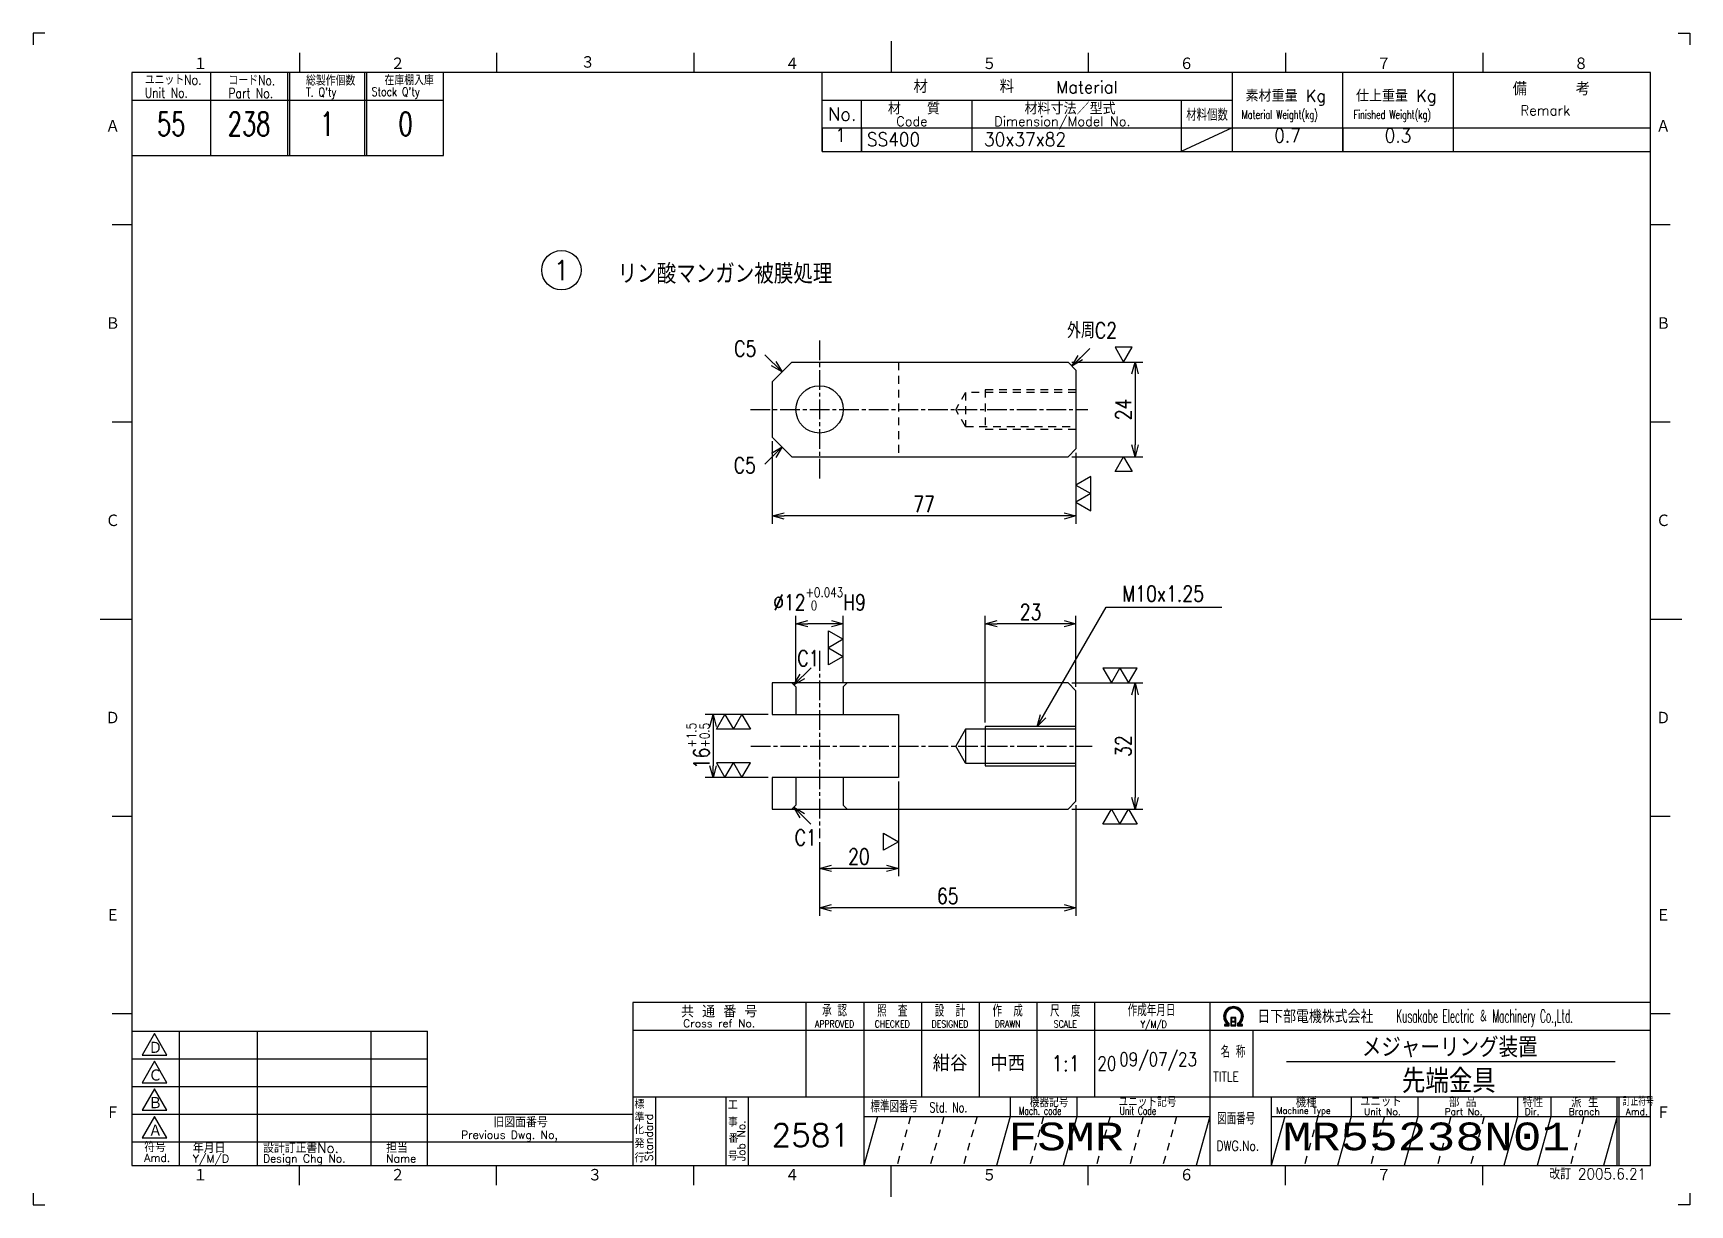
# Model space of a CAD drawing. Extents: x 0 to 420, y 0 to 297.
import ezdxf
from ezdxf.enums import TextEntityAlignment as Align

# ---------------------------------------------------------------- set-up
doc = ezdxf.new("R2010")
doc.units = 0
for name, pattern in [('GEN3A', [3.5, 2, -1.5]), ('GEN7A', [7.5, 5, -0.75, 1, -0.75]), ('HIDDEN2', [3.5, 2, -1.5])]:
    doc.linetypes.add(name, pattern=pattern)
doc.layers.get('0').update_dxf_attribs({"linetype": 'CONTINUOUS'})
doc.layers.get('DEFPOINTS').update_dxf_attribs({"linetype": 'CONTINUOUS'})
for name, color, linetype in [('2', 5, 'CONTINUOUS'), ('4', 3, 'CONTINUOUS'), ('5', 3, 'CONTINUOUS'), ('6', 52, 'CONTINUOUS'), ('7A', 4, 'GEN7A'), ('8', 1, 'CONTINUOUS'), ('9', 3, 'HIDDEN2'), ('RAHM2', 1, 'CONTINUOUS'), ('RAHM3', 52, 'CONTINUOUS')]:
    doc.layers.add(name, color=color, linetype=linetype)
doc.styles.add('DIMENSION', font='monotxt.shx', dxfattribs={"bigfont": 'bigfont.shx'})
doc.styles.get("Standard").update_dxf_attribs({"font": 'romans.shx', "width": 0.8, "bigfont": 'extfont.shx'})
doc.dimstyles.new('GEN-ISO', dxfattribs={"dimtxt": 4, "dimasz": 3, "dimexe": 2, "dimexo": 1, "dimgap": 1, "dimtad": 3, "dimdec": 3, "dimrnd": 0.001, "dimdsep": 46, "dimtxsty": 'Standard', "dimblk": 'OPEN30', "dimcen": 0, "dimclrt": 52, "dimadec": 0, "dimazin": 0, "dimtp": 0.1, "dimtm": 0.1, "dimtfac": 0.6, "dimtdec": 3, "dimtmove": 2, "dimatfit": 3, "dimldrblk": 'OPEN30', "dimfxl": 0, "dimarcsym": 0})

# ---------------------------------------------------------------- blocks, each defined once
blk = doc.blocks.new('1A3ﾌﾞﾋﾝ')
at = {"layer": 'RAHM2', "color": 5, "linetype": 'Continuous'}
for p, q in [((3, 297), (0, 297)), ((0, 297), (0, 294)), ((217.5, 295), (217.5, 287)), ((417, 297), (420, 297)), ((420, 297), (420, 294)), ((67.5, 292), (67.5, 287)), ((117.5, 292), (117.5, 287)), ((167.5, 292), (167.5, 287)), ((267.5, 292), (267.5, 287)), ((317.5, 292), (317.5, 287)), ((367.5, 292), (367.5, 287)), ((410, 287), (25, 287)), ((25, 287), (25, 10)), ((104, 266), (104, 287)), ((410, 10), (410, 287)), ((25, 266), (64.5, 266)), ((64.5, 266), (104, 266)), ((20, 248.5), (25, 248.5)), ((410, 248.5), (415, 248.5)), ((20, 198.5), (25, 198.5)), ((410, 198.5), (415, 198.5)), ((17, 148.5), (25, 148.5)), ((410, 148.5), (418, 148.5)), ((20, 98.5), (25, 98.5)), ((410, 98.5), (415, 98.5)), ((20, 48.5), (25, 48.5)), ((410, 48.5), (415, 48.5)), ((25, 10), (410, 10)), ((67.5, 5), (67.5, 10)), ((117.5, 5), (117.5, 10)), ((217.5, 2), (217.5, 10)), ((267.5, 5), (267.5, 10)), ((317.5, 5), (317.5, 10)), ((367.5, 5), (367.5, 10)), ((0, 3), (0, 0)), ((0, 0), (3, 0)), ((420, 0), (417, 0)), ((420, 3), (420, 0))]:
    blk.add_line(p, q, dxfattribs=at)
at = {"layer": 'RAHM2', "color": 7, "linetype": 'Continuous'}
for p, q in [((45, 287), (45, 266)), ((64.5, 287), (64.5, 266)), ((65, 287), (65, 266)), ((84, 287), (84, 266)), ((84.5, 287), (84.5, 266)), ((200, 267), (200, 287)), ((304, 287), (304, 267)), ((332, 267), (332, 287)), ((360, 287), (360, 267)), ((25, 280), (64.5, 280)), ((64.5, 280), (104, 280)), ((200, 280), (304, 280)), ((210, 267), (210, 280)), ((238, 280), (238, 267)), ((291, 280), (291, 267)), ((200, 273), (410, 273)), ((304, 273), (291, 267)), ((200, 267), (410, 267)), ((195.93, 51.26), (195.93, 27.42)), ((210.55, 51.26), (210.55, 10)), ((225.18, 51.26), (225.18, 27.42)), ((239.8, 51.26), (239.8, 27.42)), ((254.43, 51.26), (254.43, 27.42)), ((269.05, 51.26), (269.05, 27.42)), ((298.3, 51.26), (298.3, 10)), ((25, 44), (100, 44)), ((37, 44), (37, 10)), ((56.8, 44), (56.8, 10)), ((85.6, 44), (85.6, 10)), ((100, 10), (100, 44)), ((152.05, 44.26), (410, 44.26)), ((269.05, 44.26), (269.05, 27.42)), ((298.3, 44.26), (298.3, 44.26)), ((309.17, 44.26), (309.17, 27.42)), ((25, 37), (100, 37)), ((25, 30), (100, 30)), ((152.05, 27.42), (410, 27.42)), ((157.77, 27.42), (157.77, 10)), ((175.59, 27.42), (175.59, 10)), ((181.3, 27.42), (181.3, 10)), ((247.73, 27.42), (247.73, 22.42)), ((264.59, 27.42), (264.59, 22.42)), ((313.83, 27.42), (313.83, 10)), ((334.15, 27.42), (334.15, 22.42)), ((351, 27.42), (351, 22.42)), ((376.29, 27.42), (376.29, 22.42)), ((384.72, 27.42), (384.72, 22.42)), ((401.57, 10), (401.57, 27.42)), ((402.07, 10), (402.07, 27.42)), ((25, 23), (100, 23)), ((100, 23), (152.05, 23)), ((210.55, 22.42), (298.3, 22.42)), ((313.83, 22.42), (410, 22.42)), ((25, 16), (100, 16)), ((100, 16), (152.05, 16)), ((167.5, 5), (167.5, 10))]:
    blk.add_line(p, q, dxfattribs=at)
at = {"layer": 'RAHM2', "color": 3, "linetype": 'Continuous'}
for p, q in [((317.73, 36.35), (401.03, 36.35)), ((214.02, 22.42), (210.55, 10)), ((247.73, 22.42), (244.26, 10)), ((264.59, 22.42), (261.12, 10)), ((298.3, 22.42), (294.83, 10)), ((334.15, 22.42), (330.68, 10)), ((351, 22.42), (347.54, 10)), ((376.29, 22.42), (372.82, 10)), ((384.72, 22.42), (381.25, 10))]:
    blk.add_line(p, q, dxfattribs=at)
at = {"layer": 'RAHM2', "color": 3, "linetype": 'GEN3A'}
for p, q in [((222.44, 22.42), (218.98, 10)), ((230.87, 22.42), (227.41, 10)), ((239.3, 22.42), (235.84, 10)), ((256.16, 22.42), (252.69, 10)), ((273.01, 22.42), (269.55, 10)), ((281.44, 22.42), (277.98, 10)), ((289.87, 22.42), (286.41, 10)), ((325.72, 22.42), (322.25, 10)), ((342.57, 22.42), (339.11, 10)), ((359.43, 22.42), (355.97, 10)), ((367.86, 22.42), (364.39, 10)), ((393.14, 22.42), (389.68, 10))]:
    blk.add_line(p, q, dxfattribs=at)
at = {"layer": 'RAHM2', "color": 5, "linetype": 'Continuous'}
blk.add_lwpolyline([(410, 51.26), (152.05, 51.26), (152.05, 10)], dxfattribs=at)
at = {"layer": 'RAHM2', "color": 7, "linetype": 'Continuous'}
for points in [[(303.62, 47.51), (303.62, 45.4), (304.92, 45.4), (304.92, 47.51), (303.62, 47.51)], [(303.77, 47.36), (303.77, 46.53), (304.77, 46.53), (304.77, 47.36), (303.77, 47.36)], [(304.77, 46.38), (304.77, 45.55), (303.77, 45.55), (303.77, 46.38), (304.77, 46.38)], [(302.02, 45.4), (303.22, 45.4), (303.22, 46.01)], [(302.02, 45.58), (302.97, 45.58), (302.97, 45.91)], [(302.72, 45.82), (302.72, 45.75), (302.02, 45.75), (302.02, 45.4)], [(305.32, 45.98), (305.32, 45.4), (306.58, 45.4), (306.58, 45.75), (305.85, 45.75), (305.85, 45.8)], [(305.57, 45.87), (305.57, 45.58), (306.58, 45.58)]]:
    blk.add_lwpolyline(points, dxfattribs=at)
for points in [[(30.79, 43.41), (27.65, 37.97), (33.92, 37.97)], [(30.79, 36.41), (27.65, 30.97), (33.92, 30.97)], [(30.79, 29.41), (27.65, 23.97), (33.92, 23.97)], [(30.79, 22.41), (27.65, 16.97), (33.92, 16.97)]]:
    blk.add_lwpolyline(points, close=True, dxfattribs=at)
at = {"layer": 'RAHM2', "color": 3, "linetype": 'Continuous'}
for points in [[(317.29, 22.42), (313.83, 10)], [(401.57, 22.42), (401.57, 22.42), (398.11, 10)]]:
    blk.add_lwpolyline(points, dxfattribs=at)
at = {"layer": 'RAHM2', "color": 7, "linetype": 'Continuous'}
for radius, start, end in [(2.5, 308.2706, 230.8952), (2.28, 303.9949, 234.4013), (2.06, 299.8294, 238.4756)]:
    blk.add_arc((304.3, 47.76), radius, start, end, dxfattribs=at)
at = {"layer": '4', "width": 0.9}
blk.add_text('改訂 2005.6.21', height=2.8, dxfattribs=at).set_placement((408.91, 6.44), align=Align.RIGHT)
at = {"layer": 'RAHM2', "color": 5, "linetype": 'Continuous'}
for s, p in [('１', (40.6, 287.58)), ('２', (90.6, 287.58)), ('４', (190.6, 287.58)), ('５', (240.6, 287.58)), ('６', (290.6, 287.58)), ('７', (340.6, 287.58)), ('８', (390.6, 287.58)), ('Ａ', (18.36, 271.74)), ('Ａ', (411.44, 271.74)), ('Ｂ', (18.36, 221.74)), ('Ｂ', (411.44, 221.74)), ('Ｃ', (18.36, 171.74)), ('Ｃ', (411.44, 171.74)), ('Ｄ', (18.36, 121.74)), ('Ｄ', (411.44, 121.74)), ('Ｅ', (18.36, 71.74)), ('Ｅ', (411.44, 71.74)), ('Ｆ', (18.36, 21.74)), ('Ｆ', (411.44, 21.74)), ('１', (40.6, 5.87)), ('２', (90.6, 5.87)), ('３', (140.6, 5.87)), ('４', (190.6, 5.87)), ('５', (240.6, 5.87)), ('６', (290.6, 5.87)), ('７', (340.6, 5.87))]:
    blk.add_text(s, height=3.31, dxfattribs=at).set_placement(p)
blk.add_text('３', height=3.31, dxfattribs=at).set_placement((140.6, 289.58), align=Align.MIDDLE)
at = {"layer": 'RAHM2', "color": 7, "linetype": 'Continuous'}
for s, height, width, p in [('ユニットNo.', 2.5, 0.8, (28.29, 283.92)), ('コードNo.', 2.5, 0.8, (49.52, 283.81)), ('総製作個数', 2.5, 0.8, (69.17, 283.72)), ('在庫棚入庫', 2.5, 0.8, (89.08, 283.82)), ('Unit No.', 2.5, 0.8, (28.29, 280.64)), ('Part No.', 2.5, 0.8, (49.52, 280.53)), ("T. Q'ty", 2.2, 0.8, (69.17, 280.96)), ("Stock Q'ty", 2.2, 0.8, (85.8, 281.06)), ('材料個数', 3, 0.8, (292.32, 274.79)), ('Material Weight(kg)', 2.2, 0.68, (306.37, 275.25)), ('Finished Weight(kg)', 2.2, 0.68, (334.74, 275.25)), ('作成年月日', 3, 0.7, (277.49, 47.82)), ('Y/M/D', 1.8, 0.8, (280.79, 44.87)), ('Kusakabe Electric ＆ Machinery Co.,Ltd.', 3.3108, 0.5, (345.56, 46.19)), ('名 称', 3, 0.7, (301.06, 37.33)), ('20', 3.5, 0.8, (269.81, 34.08)), ('TITLE', 2.5, 0.8, (299.18, 31.25)), ('標準図番号', 3, 0.7, (212.26, 23.44)), ('Std. No.', 2.5, 0.7, (227.23, 23.44)), ('機器記号', 2.5, 0.7, (252.65, 24.77)), ('ユニット記号', 2.5, 0.7, (275.14, 24.85)), ('訂正符号', 2, 0.7, (403.01, 25.16)), ('Mach. code', 2, 0.7, (249.86, 22.83)), ('Unit Code', 2, 0.7, (275.45, 22.83)), ('図面番号', 3, 0.7, (300.15, 20.37)), ('Machine Type', 1.7, 0.9, (315.15, 23.05))]:
    blk.add_text(s, height=height, dxfattribs=dict(at, width=width)).set_placement(p)
for s, height, p in [('材\u3000\u3000\u3000\u3000\u3000料', 3.311, (223.18, 281.82)), ('Material', 3, (259.34, 281.82)), ('素材重量 Kg', 3, (307.35, 279.63)), ('仕上重量 Kg', 3, (335.35, 279.63)), ('備     考', 3.311, (375.08, 281.21)), ('No.', 3.311, (201.5, 274.82)), ('材\u3000\u3000質', 3, (216.68, 276.39)), ('材料寸法／型式', 3, (251.33, 276.39)), ('Remark', 2.5, (377.03, 276.16)), ('Code', 2.4, (218.82, 273.45)), ('Dimension/Model No.', 2.4, (243.65, 273.45)), ('Ｄ', 3.2, (29.23, 38.2)), ('Ｃ', 3.2, (29.23, 31.2)), ('Ｂ', 3.2, (29.23, 24.2)), ('標', 2, (152.44, 24.43)), ('工', 2, (176.15, 24.24)), ('機種', 2.4, (320.08, 24.76)), ('ユニット', 2.4, (336.39, 24.96)), ('部 品', 2.4, (358.93, 24.79)), ('特性', 2.4, (377.55, 24.78)), ('派 生', 2.4, (389.89, 24.72)), ('旧図面番号', 2.5, (116.71, 19.69)), ('準', 2, (152.47, 21.11)), ('事', 2, (176.17, 19.92)), ('Unit No.', 1.7, (337.39, 22.76)), ('Part No.', 1.7, (357.81, 22.76)), ('Dir.', 1.7, (378.09, 22.76)), ('Branch', 1.7, (389.24, 22.76)), ('Amd.', 1.7, (403.74, 22.76)), ('Ａ', 3.2, (29.23, 17.2)), ('Previous Dwg. No,', 2, (108.5, 16.75)), ('化', 2, (152.37, 17.95)), ('番', 2, (176.31, 15.76)), ('Amd.', 2, (28.17, 10.93)), ('符号', 2.5, (28.17, 13.37)), ('Y/M/D', 2, (40.49, 10.7)), ('年月日', 2.5, (40.49, 13.14)), ('設計訂正書No.', 2.5, (58.29, 13.18)), ('Design Chg No.', 2, (58.29, 10.75)), ('担当', 2.5, (89.5, 13.18)), ('Name', 2, (89.5, 10.75)), ('行', 2, (152.46, 10.82)), ('発', 2, (152.46, 14.47)), ('号', 2, (176.11, 11.28))]:
    blk.add_text(s, height=height, dxfattribs=at).set_placement(p)
for s, height, p in [('共 通 番 号', 3, (173.93, 49.14)), ('Cross ref No.', 2, (173.93, 46.01))]:
    blk.add_text(s, height=height, dxfattribs=at).set_placement(p, align=Align.MIDDLE)
for s, height, width, p in [('承 認', 3, 0.7, (203.18, 49.35)), ('照  査', 3, 0.7, (217.8, 49.35)), ('設  計', 3, 0.7, (232.43, 49.35)), ('作  成', 3, 0.7, (247.05, 49.35)), ('尺  度', 3, 0.7, (261.67, 49.35)), ('APPROVED', 1.8, 0.8, (203.18, 45.85)), ('CHECKED', 1.8, 0.8, (217.8, 45.85)), ('DESIGNED', 1.8, 0.8, (232.43, 45.85)), ('DRAWN', 1.8, 0.8, (247.05, 45.85)), ('SCALE', 1.8, 0.8, (261.67, 45.85)), ('DWG.No.', 2.5, 0.8, (305.41, 14.96))]:
    blk.add_text(s, height=height, dxfattribs=dict(at, width=width)).set_placement(p, align=Align.MIDDLE)
at = {"layer": 'RAHM2', "color": 7, "linetype": 'Continuous', "width": 0.844147}
blk.add_text('日下部電機株式会社', height=3.311, dxfattribs=at).set_placement((310.35, 46.06), (339.79, 46.06), align=Align.FIT)
at = {"layer": 'RAHM2', "color": 7, "linetype": 'Continuous'}
for s, p in [('Standard', (157.07, 11.05)), ('Job No.', (180.5, 11.05))]:
    blk.add_text(s, height=2, rotation=90, dxfattribs=at).set_placement(p)
at = {"layer": 'RAHM2', "color": 5, "linetype": 'Continuous', "width": 0.7}
for tag, p in [('HEADER3', (35, 274.01)), ('HEADER4', (54.75, 274)), ('HEADER15', (74.49, 274)), ('HEADER16', (94.43, 274))]:
    blk.add_attdef(tag, text='', height=6, dxfattribs=at).set_placement(p, align=Align.MIDDLE)
at = {"layer": 'RAHM2', "color": 7, "linetype": 'Continuous'}
blk.add_attdef('HEADER5', text='', height=2.5, dxfattribs=at).set_placement((63.69, 267.1), align=Align.BOTTOM_RIGHT)
for tag, height, width, p in [('HEADER1', 5, 0.9, (359.12, 40.15)), ('HEADER25', 3.2, 0.63, (46.91, 40.38)), ('HEADER23', 3.33, 0.8, (71.4, 40.2)), ('HEADER24', 3.5, 0.8, (92.57, 40.22)), ('HEADER7', 5, 0.8, (174.38, 35.8)), ('GEN-TITLE-SCA', 4, 0.85, (261.79, 35.85)), ('HEADER22', 3.2, 0.63, (46.91, 33.38)), ('HEADER20', 3.33, 0.8, (71.4, 33.2)), ('HEADER21', 3.5, 0.8, (92.57, 33.22)), ('HEADER2', 6, 0.9, (358.89, 31.68)), ('HEADER19', 3.2, 0.63, (46.91, 26.38)), ('HEADER17', 3.33, 0.8, (71.4, 26.2)), ('HEADER18', 3.5, 0.8, (92.57, 26.22)), ('HEADER11', 3.2, 0.63, (46.91, 19.38)), ('HEADER9', 3.33, 0.8, (71.4, 19.2)), ('HEADER10', 3.5, 0.8, (92.57, 19.22)), ('HEADER14', 3.31, 0.8, (126.54, 12.82))]:
    blk.add_attdef(tag, text='', height=height, dxfattribs=dict(at, width=width)).set_placement(p, align=Align.MIDDLE)
for tag, p in [('HEADER27', (232.45, 36.09)), ('HEADER26', (247.07, 36.09))]:
    blk.add_attdef(tag, text='', height=4, dxfattribs=at).set_placement(p, align=Align.MIDDLE)
at = {"layer": 'RAHM2', "color": 7, "linetype": 'Continuous', "width": 0.8}
blk.add_attdef('GEN-TITLE-DAT', text='', height=3.5, dxfattribs=at).set_placement((275.35, 34.1), align=Align.BOTTOM_LEFT)
at = {"layer": 'RAHM2', "color": 5, "linetype": 'Continuous'}
blk.add_attdef('HEADER6', text='', height=5.8, dxfattribs=at).set_placement((207.09, 13.03), align=Align.BOTTOM_RIGHT)
at = {"layer": 'RAHM2', "color": 5, "linetype": 'Continuous', "style": 'DIMENSION', "width": 1.2}
for tag, p in [('HEADER13', (213.56, 11.75)), ('HEADER12', (247.26, 11.72)), ('GEN-TITLE-DWG', (316.79, 11.74))]:
    blk.add_attdef(tag, text='', height=7.02, dxfattribs=at).set_placement(p, align=Align.BOTTOM_LEFT)
at = {"layer": 'RAHM2', "color": 5, "linetype": 'Continuous', "style": 'DIMENSION'}
blk.add_attdef('HEADER8', text='', height=7.02, dxfattribs=at).set_placement((408.58, 11.71), align=Align.BOTTOM_RIGHT)
blk = doc.blocks.new('STDBUHIN')
at = {"color": 7}
for p, q in [((0, 0), (0, -6)), ((10, 0), (10, -6)), ((38, 0), (38, -6)), ((91, 0), (91, -6)), ((104, 0), (104, -6)), ((132, 0), (132, -6)), ((160, 0), (160, -6)), ((0, -6), (210, -6))]:
    blk.add_line(p, q, dxfattribs=at)
at = {"layer": 'RAHM3', "color": 7, "width": 0.9}
for tag, p in [('1GENST', (4.710911, -4.609434)), ('4GENST', (96.434633, -4.658422)), ('5GENST', (118, -4.729)), ('6GENST', (146, -4.729))]:
    blk.add_attdef(tag, text='', height=3.5, dxfattribs=at).set_placement(p, align=Align.BOTTOM_CENTER)
at = {"layer": 'RAHM3', "color": 7}
for tag, p, width in [('2GENST', (11.373533, -4.658422), 0.8), ('3GENST', (41.070972, -4.658422), 0.8), ('7GENST', (162.759538, -4.671383), 0.9)]:
    blk.add_attdef(tag, p, '', height=3.5, dxfattribs=dict(at, width=width))
blk = doc.blocks.new('GENBALLOON1')
blk.add_circle((0, 0), 5)
at = {"flags": 1}
blk.add_attdef('GEN_PARENT', text='', height=2.5, dxfattribs=at).set_placement((0, 0), align=Align.MIDDLE)
blk.add_attdef('REF_NO', text='', height=3.5).set_placement((0, 0), align=Align.MIDDLE)
at = {"color": 7, "flags": 1}
for tag, p in [('5GENINF', (6.43, 0.96)), ('6GENINF', (6.43, 0.63)), ('7GENINF', (6.43, 0.3)), ('8GENINF', (6.43, -0.04)), ('9GENINF', (6.43, -0.37)), ('3GENINF', (6.43, -2.34)), ('4GENINF', (6.43, -2.67)), ('10GENINF', (6.43, -0.7)), ('11GENINF', (6.43, -1)), ('12GENINF', (6.43, -1.34)), ('13GENINF', (6.43, -1.67)), ('14GENINF', (6.43, -2)), ('15GENINF', (6.43, -3)), ('16GENINF', (6.43, -3.34)), ('17GENINF', (6.43, -3.7)), ('18GENINF', (6.43, -4.04)), ('19GENINF', (6.43, -4.37)), ('20GENINF', (6.43, -4.7)), ('21GENINF', (6.43, -5.04)), ('22GENINF', (6.43, -5.37))]:
    blk.add_attdef(tag, p, '', height=0.2, dxfattribs=at)
blk = doc.blocks.new('_Open30')
at = {"color": 0, "linetype": 'ByBlock', "lineweight": -2}
for p, q in [((-1, 0.27), (0, 0)), ((0, 0), (-1, -0.27)), ((0, 0), (-1, 0))]:
    blk.add_line(p, q, dxfattribs=at)
blk = doc.blocks.new('*D10')
at = {"layer": '5', "color": 0, "lineweight": -2}
for p, q in [((264.36, 101.29), (264.36, 73.29)), ((199.36, 91.93), (199.36, 73.29)), ((261.36, 75.29), (202.36, 75.29))]:
    blk.add_line(p, q, dxfattribs=at)
at = {"layer": 'DEFPOINTS', "color": 0}
for p in [(264.36, 102.29), (199.36, 92.93), (199.36, 75.29)]:
    blk.add_point(p, dxfattribs=at)
at = {"layer": '5', "color": 0, "lineweight": -2, "xscale": 3, "yscale": 3, "zscale": 3, "rotation": 180}
blk.add_blockref('_Open30', (199.36, 75.29), dxfattribs=at)
at = {"layer": '5', "color": 0, "lineweight": -2, "xscale": 3, "yscale": 3, "zscale": 3}
blk.add_blockref('_Open30', (264.36, 75.29), dxfattribs=at)
at = {"layer": '5', "color": 52, "insert": (231.86, 78.29), "char_height": 4, "attachment_point": 5}
blk.add_mtext('65', dxfattribs=at)
blk = doc.blocks.new('*D11')
at = {"layer": '5', "color": 0, "lineweight": -2}
for p, q in [((186.36, 124.29), (170.36, 124.29)), ((172.36, 121.29), (172.36, 111.29)), ((186.36, 108.29), (170.36, 108.29))]:
    blk.add_line(p, q, dxfattribs=at)
at = {"layer": 'DEFPOINTS', "color": 0}
for p in [(187.36, 124.29), (172.36, 108.29), (187.36, 108.29)]:
    blk.add_point(p, dxfattribs=at)
at = {"layer": '5', "color": 0, "lineweight": -2, "xscale": 3, "yscale": 3, "zscale": 3}
for p, rotation in [((172.36, 124.29), 90), ((172.36, 108.29), 270)]:
    blk.add_blockref('_Open30', p, dxfattribs=dict(at, rotation=rotation))
at = {"layer": '5', "color": 52, "insert": (168.56, 116.29), "char_height": 4, "attachment_point": 5, "rotation": 90}
blk.add_mtext('16{\\H2.400000;\\S+1.5^ +0.5;}', dxfattribs=at)
blk = doc.blocks.new('*D12')
at = {"layer": '5', "color": 0, "lineweight": -2}
for p, q in [((263.36, 132.29), (281.36, 132.29)), ((279.36, 129.29), (279.36, 103.29)), ((263.36, 100.29), (281.36, 100.29))]:
    blk.add_line(p, q, dxfattribs=at)
at = {"layer": 'DEFPOINTS', "color": 0}
for p in [(262.36, 132.29), (262.36, 100.29), (279.36, 100.29)]:
    blk.add_point(p, dxfattribs=at)
at = {"layer": '5', "color": 0, "lineweight": -2, "xscale": 3, "yscale": 3, "zscale": 3}
for p, rotation in [((279.36, 132.29), 90), ((279.36, 100.29), 270)]:
    blk.add_blockref('_Open30', p, dxfattribs=dict(at, rotation=rotation))
at = {"layer": '5', "color": 52, "insert": (276.36, 116.29), "char_height": 4, "attachment_point": 5, "rotation": 90}
blk.add_mtext('32', dxfattribs=at)
blk = doc.blocks.new('*D13')
at = {"layer": '5', "color": 0, "lineweight": -2}
for p, q in [((263.36, 213.61), (281.36, 213.61)), ((279.36, 210.61), (279.36, 192.61)), ((263.36, 189.61), (281.36, 189.61))]:
    blk.add_line(p, q, dxfattribs=at)
at = {"layer": 'DEFPOINTS', "color": 0}
for p in [(262.36, 213.61), (262.36, 189.61), (279.36, 189.61)]:
    blk.add_point(p, dxfattribs=at)
at = {"layer": '5', "color": 0, "lineweight": -2, "xscale": 3, "yscale": 3, "zscale": 3}
for p, rotation in [((279.36, 213.61), 90), ((279.36, 189.61), 270)]:
    blk.add_blockref('_Open30', p, dxfattribs=dict(at, rotation=rotation))
at = {"layer": '5', "color": 52, "insert": (276.36, 201.61), "char_height": 4, "attachment_point": 5, "rotation": 90}
blk.add_mtext('24', dxfattribs=at)
blk = doc.blocks.new('*D14')
at = {"layer": '5', "color": 0, "lineweight": -2}
for p, q in [((219.36, 107.29), (219.36, 83.29)), ((199.36, 91.93), (199.36, 83.29)), ((216.36, 85.29), (202.36, 85.29))]:
    blk.add_line(p, q, dxfattribs=at)
at = {"layer": 'DEFPOINTS', "color": 0}
for p in [(219.36, 108.29), (199.36, 92.93), (199.36, 85.29)]:
    blk.add_point(p, dxfattribs=at)
at = {"layer": '5', "color": 0, "lineweight": -2, "xscale": 3, "yscale": 3, "zscale": 3, "rotation": 180}
blk.add_blockref('_Open30', (199.36, 85.29), dxfattribs=at)
at = {"layer": '5', "color": 0, "lineweight": -2, "xscale": 3, "yscale": 3, "zscale": 3}
blk.add_blockref('_Open30', (219.36, 85.29), dxfattribs=at)
at = {"layer": '5', "color": 52, "insert": (209.36, 88.29), "char_height": 4, "attachment_point": 5}
blk.add_mtext('20', dxfattribs=at)
blk = doc.blocks.new('*D15')
at = {"layer": '5', "color": 0, "lineweight": -2}
for p, q in [((241.36, 122.29), (241.36, 149.29)), ((261.36, 147.29), (244.36, 147.29)), ((264.36, 131.29), (264.36, 149.29))]:
    blk.add_line(p, q, dxfattribs=at)
at = {"layer": 'DEFPOINTS', "color": 0}
for p in [(241.36, 147.29), (264.36, 130.29), (241.36, 121.29)]:
    blk.add_point(p, dxfattribs=at)
at = {"layer": '5', "color": 0, "lineweight": -2, "xscale": 3, "yscale": 3, "zscale": 3, "rotation": 180}
blk.add_blockref('_Open30', (241.36, 147.29), dxfattribs=at)
at = {"layer": '5', "color": 0, "lineweight": -2, "xscale": 3, "yscale": 3, "zscale": 3}
blk.add_blockref('_Open30', (264.36, 147.29), dxfattribs=at)
at = {"layer": '5', "color": 52, "insert": (252.86, 150.29), "char_height": 4, "attachment_point": 5}
blk.add_mtext('23', dxfattribs=at)
blk = doc.blocks.new('*D16')
at = {"layer": '5', "color": 0, "lineweight": -2}
for p, q in [((193.36, 132.29), (193.36, 149.29)), ((202.36, 147.29), (196.36, 147.29)), ((205.36, 132.29), (205.36, 149.29))]:
    blk.add_line(p, q, dxfattribs=at)
at = {"layer": 'DEFPOINTS', "color": 0}
for p in [(193.36, 147.29), (193.36, 131.29), (205.36, 131.29)]:
    blk.add_point(p, dxfattribs=at)
at = {"layer": '5', "color": 0, "lineweight": -2, "xscale": 3, "yscale": 3, "zscale": 3, "rotation": 180}
blk.add_blockref('_Open30', (193.36, 147.29), dxfattribs=at)
at = {"layer": '5', "color": 0, "lineweight": -2, "xscale": 3, "yscale": 3, "zscale": 3}
blk.add_blockref('_Open30', (205.36, 147.29), dxfattribs=at)
at = {"layer": '5', "color": 52, "insert": (199.36, 153.59), "char_height": 4, "attachment_point": 5}
blk.add_mtext('%%C12{\\H2.400000;\\S+0.043^  0;}H9', dxfattribs=at)
blk = doc.blocks.new('*D17')
at = {"layer": '5', "color": 0, "lineweight": -2}
for p, q in [((187.36, 193.61), (187.36, 172.61)), ((264.36, 190.61), (264.36, 172.61)), ((261.36, 174.61), (190.36, 174.61))]:
    blk.add_line(p, q, dxfattribs=at)
at = {"layer": 'DEFPOINTS', "color": 0}
for p in [(187.36, 194.61), (264.36, 191.61), (187.36, 174.61)]:
    blk.add_point(p, dxfattribs=at)
at = {"layer": '5', "color": 0, "lineweight": -2, "xscale": 3, "yscale": 3, "zscale": 3, "rotation": 180}
blk.add_blockref('_Open30', (187.36, 174.61), dxfattribs=at)
at = {"layer": '5', "color": 0, "lineweight": -2, "xscale": 3, "yscale": 3, "zscale": 3}
blk.add_blockref('_Open30', (264.36, 174.61), dxfattribs=at)
at = {"layer": '5', "color": 52, "insert": (225.86, 177.61), "char_height": 4, "attachment_point": 5}
blk.add_mtext('77', dxfattribs=at)

msp = doc.modelspace()

# ---------------------------------------------------------------- linework, layer by layer
at = {"layer": '2'}
for p, q in [((192.3613, 213.6116), (187.3613, 208.6116)), ((192.3613, 213.6116), (262.3613, 213.6116)), ((262.3613, 213.6116), (264.3613, 211.6116)), ((264.3613, 211.6116), (264.3613, 191.6116)), ((187.3613, 208.6116), (187.3613, 194.6116)), ((187.3613, 194.6116), (192.3613, 189.6116)), ((192.3613, 189.6116), (262.3613, 189.6116)), ((264.3613, 191.6116), (262.3613, 189.6116)), ((262.3613, 132.2862), (187.3613, 132.2862)), ((187.3613, 132.2862), (187.3613, 124.2862)), ((192.3613, 132.2862), (193.3613, 131.2862)), ((193.3613, 131.2862), (193.3613, 124.2862)), ((206.3613, 132.2862), (205.3613, 131.2862)), ((205.3613, 131.2862), (205.3613, 124.2862)), ((262.3613, 132.2862), (264.3613, 130.2862)), ((264.3613, 102.2862), (264.3613, 130.2862)), ((187.3613, 124.2862), (219.3613, 124.2862)), ((219.3613, 124.2862), (219.3613, 108.2862)), ((236.3613, 120.5862), (233.8787, 116.2862)), ((236.3613, 120.5862), (236.3613, 111.9862)), ((264.3613, 120.5862), (236.3613, 120.5862)), ((236.3613, 111.9862), (233.8787, 116.2862)), ((236.3613, 111.9862), (264.3613, 111.9862)), ((219.3613, 108.2862), (187.3613, 108.2862)), ((187.3613, 108.2862), (187.3613, 100.2862)), ((193.3613, 108.2862), (193.3613, 101.2862)), ((205.3613, 108.2862), (205.3613, 101.2862)), ((192.3613, 100.2862), (193.3613, 101.2862)), ((206.3613, 100.2862), (205.3613, 101.2862)), ((264.3613, 102.2862), (262.3613, 100.2862)), ((187.3613, 100.2862), (262.3613, 100.2862))]:
    msp.add_line(p, q, dxfattribs=at)
msp.add_circle((199.3613, 201.6116), 6, dxfattribs=at)
at = {"layer": '4'}
for p, q in [((241.3613, 121.2862), (241.3613, 111.2862)), ((264.3613, 121.2862), (241.3613, 121.2862)), ((241.3613, 111.2862), (264.3613, 111.2862))]:
    msp.add_line(p, q, dxfattribs=at)
at = {"layer": '5'}
msp.add_line((271.994, 151.4997), (301.3593, 151.4997), dxfattribs=at)
at = {"layer": '7A'}
for p, q in [((199.3613, 219.1116), (199.3613, 184.1116)), ((181.8613, 201.6116), (267.3613, 201.6116)), ((199.3613, 140.3899), (199.3613, 92.9341)), ((181.971, 116.2862), (268.4865, 116.2862))]:
    msp.add_line(p, q, dxfattribs=at)
at = {"layer": '8'}
for points in [[(276.462, 213.6116), (278.627, 217.3616), (274.297, 217.3616), (276.462, 213.6116)], [(276.462, 189.6116), (278.627, 185.8616), (274.297, 185.8616), (276.462, 189.6116)], [(264.3613, 182.443), (268.1113, 180.278), (268.1113, 184.608), (264.3613, 182.443)], [(264.3613, 178.113), (268.1113, 175.948), (268.1113, 180.278), (264.3613, 178.113)], [(205.3613, 143.3591), (201.6113, 141.1941), (201.6113, 145.5241), (205.3613, 143.3591)], [(205.3613, 139.0291), (201.6113, 136.8641), (201.6113, 141.1941), (205.3613, 139.0291)], [(273.3502, 132.2862), (275.5152, 136.0362), (271.1852, 136.0362), (273.3502, 132.2862)], [(277.6802, 132.2862), (279.8452, 136.0362), (275.5152, 136.0362), (277.6802, 132.2862)], [(175.3715, 124.2862), (177.5365, 120.5362), (173.2065, 120.5362), (175.3715, 124.2862)], [(179.7015, 124.2862), (181.8665, 120.5362), (177.5365, 120.5362), (179.7015, 124.2862)], [(175.3715, 108.2862), (177.5365, 112.0362), (173.2065, 112.0362), (175.3715, 108.2862)], [(179.7015, 108.2862), (181.8665, 112.0362), (177.5365, 112.0362), (179.7015, 108.2862)], [(273.3502, 100.2862), (275.5152, 96.5362), (271.1852, 96.5362), (273.3502, 100.2862)], [(277.6802, 100.2862), (279.8452, 96.5362), (275.5152, 96.5362), (277.6802, 100.2862)], [(219.3613, 92.0374), (215.6113, 89.8724), (215.6113, 94.2024), (219.3613, 92.0374)]]:
    msp.add_lwpolyline(points, close=True, dxfattribs=at)
at = {"layer": '9'}
for p, q in [((219.3613, 213.6116), (219.3613, 189.6116)), ((236.3613, 205.9116), (233.8787, 201.6116)), ((264.3613, 205.9116), (236.3613, 205.9116)), ((236.3613, 205.9116), (236.3613, 197.3116)), ((264.3613, 206.6116), (241.3613, 206.6116)), ((241.3613, 206.6116), (241.3613, 196.6116)), ((236.3613, 197.3116), (233.8787, 201.6116)), ((236.3613, 197.3116), (264.3613, 197.3116)), ((241.3613, 196.6116), (264.3613, 196.6116))]:
    msp.add_line(p, q, dxfattribs=at)

# ---------------------------------------------------------------- block references
at = {"layer": '2'}
msp.add_blockref('1A3ﾌﾞﾋﾝ', (0, 0), dxfattribs=at).add_auto_attribs({'GEN-TITLE-DWG': 'MR55238N01', 'GEN-TITLE-DAT': '09/07/23', 'GEN-TITLE-SCA': '1:1', 'HEADER1': 'メジャーリング装置', 'HEADER2': '先端金具', 'HEADER3': '55', 'HEADER4': '238', 'HEADER6': '2581', 'HEADER12': 'FSMR', 'HEADER15': '1', 'HEADER16': '0', 'HEADER27': '紺谷', 'HEADER26': '中西'})
at = {"layer": '5'}
ref = msp.add_blockref('GENBALLOON1', (133.9438, 236.902), dxfattribs=at)
ref.add_attrib('REF_NO', '1', dxfattribs={"color": 7, "height": 5, "width": 0.9}).set_placement((133.9438, 236.902), align=Align.MIDDLE_CENTER)
at = {"layer": 'RAHM2'}
ref = msp.add_blockref('STDBUHIN', (200, 273), dxfattribs=at)
ref.add_attrib('1GENST', '1', dxfattribs={"layer": 'RAHM3', "color": 7, "height": 3.5, "width": 0.9}).set_placement((204.711, 268.3906), align=Align.BOTTOM_CENTER)
ref.add_attrib('2GENST', 'SS400', (211.3736, 268.3416), dxfattribs={"layer": 'RAHM3', "color": 7, "height": 3.5, "width": 0.9})
ref.add_attrib('3GENST', '30x37x82', (241.071, 268.3416), dxfattribs={"layer": 'RAHM3', "color": 7, "height": 3.5, "width": 0.9})
ref.add_attrib('5GENST', '0.7', dxfattribs={"layer": 'RAHM3', "color": 7, "height": 3.5, "width": 0.9}).set_placement((318, 268.271), align=Align.BOTTOM_CENTER)
ref.add_attrib('6GENST', '0.3', dxfattribs={"layer": 'RAHM3', "color": 7, "height": 3.5, "width": 0.9}).set_placement((346, 268.271), align=Align.BOTTOM_CENTER)

# ---------------------------------------------------------------- texts
at = {"layer": '6'}
for s, height, width, p in [('リン酸マンガン被膜処理', 5, 0.9, (148.1674, 233.4959)), ('外周C2', 4, 0.8, (262.1145, 219.6442)), ('C5', 4, 0.8, (177.7154, 215.0493)), ('C5', 4, 0.8, (177.6055, 185.4603)), ('M10x1.25', 4, 0.8, (276.1215, 152.9239)), ('C1', 4, 0.8, (193.7311, 136.5468)), ('C1', 4, 0.8, (193.0586, 91.1044))]:
    msp.add_text(s, height=height, dxfattribs=dict(at, width=width)).set_placement(p)

# ---------------------------------------------------------------- dimensions: what is measured, and where the dimension line sits
at = {"layer": '5'}
for base, p1, p2, picture, middle in [((279.3613, 189.6116), (262.3613, 213.6116), (262.3613, 189.6116), '*D13', (276.3613, 201.6116)), ((279.3613, 100.2862), (262.3613, 132.2862), (262.3613, 100.2862), '*D12', (276.3613, 116.2862))]:
    dim = msp.add_linear_dim(base=base, p1=p1, p2=p2, angle=90, dimstyle='GEN-ISO', dxfattribs=at)
    dim.commit()
    dim.dimension.update_dxf_attribs({"geometry": picture, "text_midpoint": middle})
for base, p1, p2, picture, middle in [((187.3613, 174.6116), (264.3613, 191.6116), (187.3613, 194.6116), '*D17', (225.8613, 177.6116)), ((241.3613, 147.2862), (264.3613, 130.2862), (241.3613, 121.2862), '*D15', (252.8613, 150.2862)), ((199.3613, 85.2862), (219.3613, 108.2862), (199.3613, 92.9341), '*D14', (209.3613, 88.2862)), ((199.3613, 75.2862), (264.3613, 102.2862), (199.3613, 92.9341), '*D10', (231.8613, 78.2862))]:
    dim = msp.add_linear_dim(base=base, p1=p1, p2=p2, dimstyle='GEN-ISO', dxfattribs=at)
    dim.commit()
    dim.dimension.update_dxf_attribs({"geometry": picture, "text_midpoint": middle})
dim = msp.add_linear_dim(base=(193.3613, 147.2862), p1=(205.3613, 131.2862), p2=(193.3613, 131.2862), text='%%C<>H9', dimstyle='GEN-ISO', override={"dimtol": 1, "dimtp": 0.043, "dimtm": 0}, dxfattribs=at)
dim.commit()
dim.dimension.update_dxf_attribs({"geometry": '*D16', "text_midpoint": (199.3613, 153.5862)})
dim = msp.add_linear_dim(base=(172.3613, 108.2862), p1=(187.3613, 124.2862), p2=(187.3613, 108.2862), angle=90, dimstyle='GEN-ISO', override={"dimtol": 1, "dimtp": 1.5, "dimtm": -0.5}, dxfattribs=at)
dim.commit()
dim.dimension.update_dxf_attribs({"geometry": '*D11', "text_midpoint": (168.5613, 116.2862)})

# ---------------------------------------------------------------- leaders
for points, override in [([(189.8613, 211.1116), (185.5142, 215.4587)], {"dimtol": 1, "dimtp": 1.5, "dimtm": -0.5}), ([(263.3613, 212.6116), (267.8503, 217.1006)], {"dimtol": 1, "dimtp": 1.5, "dimtm": -0.5}), ([(189.8613, 192.1116), (185.5142, 187.7645)], {"dimtol": 1, "dimtp": 1.5, "dimtm": -0.5}), ([(192.8613, 131.7862), (197.2224, 136.1472)], {"dimtol": 1, "dimtp": 0.043, "dimtm": 0}), ([(192.8613, 100.7862), (197.167, 96.4805)], {"dimtol": 1, "dimtp": 0.043, "dimtm": 0})]:
    msp.add_leader(points, dimstyle='GEN-ISO', override=override, dxfattribs=at)
msp.add_leader([(254.5502, 121.2862), (271.994, 151.4997)], dimstyle='GEN-ISO', dxfattribs=at)

doc.saveas('drawing.dxf')
